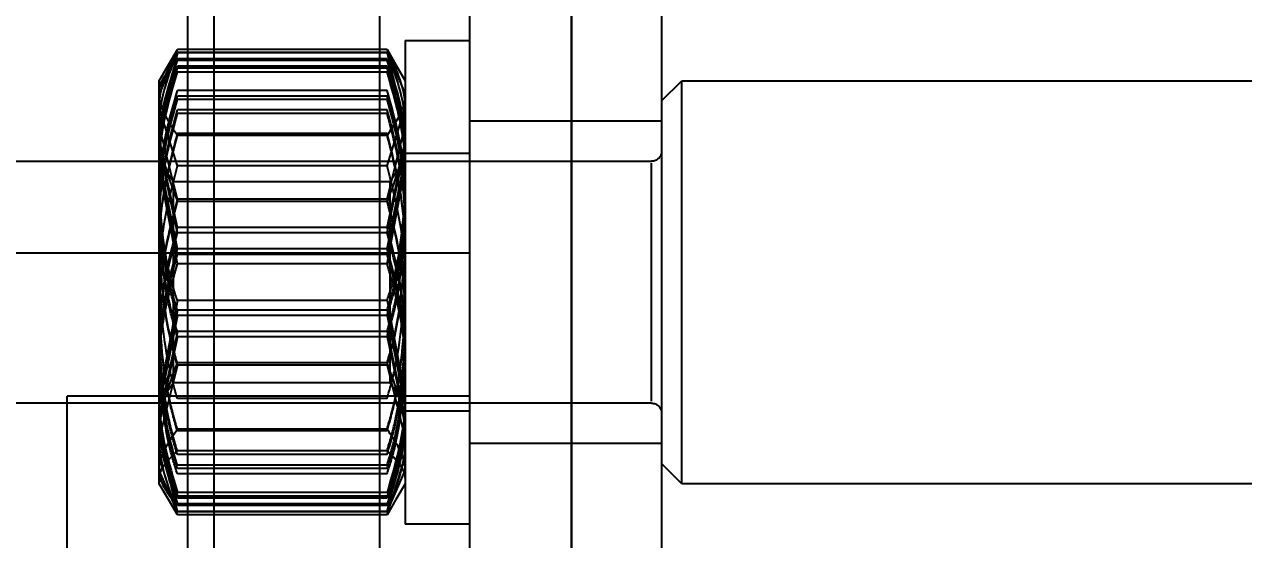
# Model space of a CAD drawing. Header units: metres. Extents: x 0 to 63075, y 0 to 44550.
# Drawn here: x 37004.22 to 37034.47, y 17460.02 to 17472.8 of the extents above; entities that cross this region are included whole.
import ezdxf

# ---------------------------------------------------------------- set-up
doc = ezdxf.new("R2010")
doc.units = ezdxf.units.M
doc.header["$LTSCALE"] = 75
doc.linetypes.add('HIDDEN2', pattern=[4.7625, 3.175, -1.5875])
for name, color, linetype in [('SDM', 7, 'Continuous'), ('SL4', 4, 'Continuous'), ('ST1', 7, 'HIDDEN2')]:
    doc.layers.add(name, color=color, linetype=linetype)
doc.styles.add('ROMANS', font='ROMANS.SHX')
doc.dimstyles.new('75___1-75', dxfattribs={"dimscale": 75, "dimtxt": 2.5, "dimasz": 2, "dimexe": 1.5, "dimexo": 1, "dimgap": 0.5, "dimtad": 1, "dimdec": 0, "dimzin": 12, "dimtxsty": 'ROMANS', "dimcen": 0, "dimclrd": 256, "dimclre": 256, "dimclrt": 3, "dimazin": 3, "dimtfac": 1, "dimtdec": 0, "dimtmove": 0, "dimatfit": 0, "dimfxl": 1, "dimlwd": -1, "dimlwe": -1, "dimarcsym": 0})

# ---------------------------------------------------------------- blocks, each defined once
blk = doc.blocks.new('*D34')
at = {"layer": 'Defpoints', "color": 0, "transparency": 16777216}
for p in [(33418.742, 17728.439), (37150.032, 17728.439), (37007.795, 17285.374)]:
    blk.add_point(p, dxfattribs=at)
at = {"layer": 'SDM', "transparency": 16777216}
for p, q in [((33418.742, 17878.439), (33418.742, 18585.582)), ((37075.032, 17728.439), (33306.242, 17728.439)), ((33418.742, 17285.374), (33418.742, 17728.439)), ((36932.795, 17285.374), (33306.242, 17285.374)), ((33418.742, 17135.374), (33418.742, 16985.374))]:
    blk.add_line(p, q, dxfattribs=at)
for points in [[(33393.742, 17878.439), (33443.742, 17878.439), (33418.742, 17728.439)], [(33393.742, 17135.374), (33443.742, 17135.374), (33418.742, 17285.374)]]:
    blk.add_solid(points, dxfattribs=at)
at = {"layer": 'SDM', "color": 3, "transparency": 16777216, "insert": (33287.492, 18307.01), "char_height": 187.5, "attachment_point": 5, "rotation": 90, "style": 'ROMANS'}
blk.add_mtext('443', dxfattribs=at)
blk = doc.blocks.new('A$C542b401d')
at = {"layer": 'SL4'}
for p, q in [((335.237, 1350), (335.237, 1594)), ((344.763, 1594), (344.763, 1350))]:
    blk.add_line(p, q, dxfattribs=at)
at = {"layer": 'ST1'}
for p, q in [((335.237, 1594), (335.237, 1350)), ((340, 1594), (340, 1350)), ((333.003, 1584.475), (333.003, 1362.762)), ((337.765, 1584.475), (337.765, 1362.762)), ((344.115, 1542.25), (344.115, 1441.75)), ((339.365, 1532.27), (337.765, 1532.27)), ((339.365, 1532.27), (339.365, 1520.27)), ((339.812, 1531.97), (339.365, 1530.942)), ((339.812, 1531.961), (339.365, 1530.117)), ((339.812, 1532.044), (339.592, 1531.663)), ((339.812, 1532.044), (345.018, 1532.044)), ((339.812, 1531.97), (345.018, 1531.97)), ((339.812, 1531.961), (345.018, 1531.961)), ((345.238, 1531.663), (345.018, 1532.044)), ((345.018, 1531.97), (345.465, 1530.942)), ((345.018, 1531.961), (345.465, 1530.117)), ((339.592, 1531.663), (339.365, 1531.27)), ((339.812, 1531.808), (345.018, 1531.808)), ((339.812, 1531.768), (345.018, 1531.768)), ((339.812, 1531.631), (345.018, 1531.631)), ((339.812, 1531.579), (345.018, 1531.579)), ((345.465, 1531.27), (345.238, 1531.663)), ((332.5, 1531.27), (318.25, 1531.27)), ((332.5, 1521.27), (332.5, 1531.27)), ((333, 1530.77), (332.5, 1531.27)), ((339.812, 1531.483), (345.018, 1531.483)), ((345.279, 1531.413), (345.465, 1531.131)), ((345.298, 1531.386), (345.465, 1531.156)), ((345.465, 1531.27), (345.465, 1531.254)), ((345.465, 1531.27), (345.465, 1531.219)), ((345.465, 1530.149), (345.465, 1531.27)), ((339.812, 1531.026), (345.018, 1531.026)), ((333, 1530.77), (333, 1521.77)), ((339.812, 1530.889), (345.018, 1530.889)), ((339.812, 1530.806), (345.018, 1530.806)), ((339.812, 1529.157), (339.365, 1530.6)), ((339.812, 1530.545), (345.018, 1530.545)), ((339.812, 1530.454), (345.018, 1530.454)), ((345.018, 1529.157), (345.465, 1530.6)), ((337.765, 1530.27), (333.003, 1530.27)), ((339.812, 1528.327), (339.365, 1530.149)), ((345.018, 1528.327), (345.465, 1530.149)), ((345.465, 1525.477), (345.465, 1530.149)), ((339.812, 1529.958), (345.018, 1529.958)), ((339.812, 1529.913), (345.018, 1529.913)), ((339.365, 1529.47), (337.765, 1529.47)), ((339.812, 1527.624), (339.365, 1529.716)), ((339.812, 1527.494), (339.365, 1529.631)), ((345.018, 1527.624), (345.465, 1529.716)), ((345.018, 1527.494), (345.465, 1529.631)), ((352.5, 1529.27), (333.25, 1529.27)), ((333.25, 1523.316), (333.25, 1529.224)), ((339.812, 1527.095), (339.365, 1529.363)), ((339.812, 1526.961), (339.365, 1529.27)), ((339.39, 1529.27), (339.365, 1529.27)), ((339.39, 1529.27), (339.39, 1523.27)), ((339.741, 1528.77), (339.39, 1529.27)), ((339.812, 1529.157), (345.018, 1529.157)), ((345.018, 1527.095), (345.465, 1529.363)), ((345.018, 1526.961), (345.465, 1529.27)), ((345.465, 1529.27), (345.115, 1528.77)), ((339.812, 1526.727), (339.365, 1529.105)), ((345.018, 1526.727), (345.465, 1529.105)), ((339.741, 1528.77), (339.741, 1525.874)), ((345.115, 1528.77), (339.741, 1528.77)), ((345.115, 1523.77), (345.115, 1528.77)), ((339.812, 1528.327), (345.018, 1528.327)), ((339.812, 1528.273), (345.018, 1528.273)), ((339.812, 1527.624), (345.018, 1527.624)), ((339.812, 1527.494), (345.018, 1527.494)), ((339.812, 1527.095), (345.018, 1527.095)), ((366.365, 1527), (337.765, 1527)), ((339.812, 1526.961), (345.018, 1526.961)), ((339.812, 1526.727), (345.018, 1526.727)), ((339.741, 1525.874), (339.741, 1523.77)), ((339.812, 1525.813), (339.365, 1523.435)), ((339.812, 1525.579), (339.365, 1523.27)), ((339.812, 1525.813), (345.018, 1525.813)), ((339.812, 1525.579), (345.018, 1525.579)), ((345.018, 1525.813), (345.465, 1523.435)), ((345.018, 1525.579), (345.465, 1523.27)), ((339.812, 1525.445), (339.365, 1523.177)), ((339.812, 1525.445), (345.018, 1525.445)), ((345.018, 1525.445), (345.465, 1523.177)), ((345.465, 1521.598), (345.465, 1525.477)), ((339.812, 1525.046), (339.365, 1522.909)), ((339.812, 1524.916), (339.365, 1522.824)), ((339.812, 1525.046), (345.018, 1525.046)), ((339.812, 1524.916), (345.018, 1524.916)), ((345.018, 1525.046), (345.465, 1522.909)), ((345.018, 1524.916), (345.465, 1522.824)), ((339.812, 1524.213), (339.365, 1522.391)), ((339.812, 1524.267), (345.018, 1524.267)), ((339.812, 1524.213), (345.018, 1524.213)), ((345.018, 1524.213), (345.465, 1522.391)), ((339.39, 1523.27), (339.741, 1523.77)), ((339.741, 1523.77), (345.115, 1523.77)), ((345.115, 1523.77), (345.465, 1523.27)), ((337.765, 1523.44), (347.755, 1523.44)), ((347.755, 1505.25), (347.755, 1523.44)), ((333.25, 1523.27), (352.5, 1523.27)), ((339.365, 1523.27), (339.39, 1523.27)), ((339.812, 1523.383), (345.018, 1523.383)), ((337.765, 1523.07), (339.365, 1523.07)), ((339.812, 1522.627), (345.018, 1522.627)), ((339.812, 1522.582), (345.018, 1522.582)), ((333.003, 1522.27), (337.765, 1522.27)), ((339.812, 1520.579), (339.365, 1522.423)), ((345.018, 1520.579), (345.465, 1522.423)), ((339.812, 1520.496), (339.365, 1521.94)), ((339.812, 1522.086), (345.018, 1522.086)), ((339.812, 1521.995), (345.018, 1521.995)), ((345.018, 1520.496), (345.465, 1521.94)), ((332.5, 1521.27), (333, 1521.77)), ((339.812, 1520.57), (339.365, 1521.598)), ((339.812, 1521.734), (345.018, 1521.734)), ((339.812, 1521.651), (345.018, 1521.651)), ((345.018, 1520.57), (345.465, 1521.598)), ((345.465, 1521.27), (345.465, 1521.598)), ((339.812, 1521.514), (345.018, 1521.514)), ((345.279, 1521.127), (345.465, 1521.409)), ((345.298, 1521.154), (345.465, 1521.384)), ((345.465, 1521.27), (345.465, 1521.321)), ((345.465, 1521.27), (345.465, 1521.286)), ((318.25, 1521.27), (332.5, 1521.27)), ((339.365, 1521.27), (339.592, 1520.877)), ((339.812, 1521.057), (345.018, 1521.057)), ((345.238, 1520.877), (345.465, 1521.27)), ((339.592, 1520.877), (339.812, 1520.496)), ((339.812, 1520.961), (345.018, 1520.961)), ((339.812, 1520.909), (345.018, 1520.909)), ((339.812, 1520.772), (345.018, 1520.772)), ((339.812, 1520.732), (345.018, 1520.732)), ((345.018, 1520.496), (345.238, 1520.877)), ((339.812, 1520.579), (345.018, 1520.579)), ((339.812, 1520.57), (345.018, 1520.57)), ((339.812, 1520.496), (345.018, 1520.496)), ((337.765, 1520.27), (339.365, 1520.27))]:
    blk.add_line(p, q, dxfattribs=at)
for centre, start, end in [((333.25, 1529.52), 180, 270), ((333.25, 1523.02), 90, 180)]:
    blk.add_arc(centre, 0.25, start, end, dxfattribs=at)
for points, knots in [([(339.365, 1530.6), (339.365, 1530.634), (339.372, 1531.122), (339.6, 1531.599), (339.812, 1532.044)], [0, 0, 0, 0, 0.070201, 1, 1, 1, 1]), ([(339.365, 1530.149), (339.365, 1530.192), (339.372, 1530.807), (339.6, 1531.41), (339.812, 1531.97)], [0, 0, 0, 0, 0.070201, 1, 1, 1, 1]), ([(345.465, 1530.6), (345.465, 1530.634), (345.458, 1531.122), (345.23, 1531.599), (345.018, 1532.044)], [0, 0, 0, 0, 0.070201, 1, 1, 1, 1]), ([(345.465, 1530.149), (345.465, 1530.192), (345.458, 1530.807), (345.23, 1531.41), (345.018, 1531.97)], [0, 0, 0, 0, 0.070201, 1, 1, 1, 1]), ([(339.365, 1529.716), (339.365, 1529.765), (339.372, 1530.472), (339.6, 1531.164), (339.812, 1531.808)], [0, 0, 0, 0, 0.070201, 1, 1, 1, 1]), ([(339.365, 1529.631), (339.365, 1529.682), (339.372, 1530.403), (339.6, 1531.111), (339.812, 1531.768)], [0, 0, 0, 0, 0.070201, 1, 1, 1, 1]), ([(339.365, 1529.363), (339.365, 1529.417), (339.372, 1530.183), (339.6, 1530.933), (339.812, 1531.631)], [0, 0, 0, 0, 0.070201, 1, 1, 1, 1]), ([(339.365, 1529.27), (339.365, 1529.325), (339.372, 1530.105), (339.6, 1530.869), (339.812, 1531.579)], [0, 0, 0, 0, 0.070201, 1, 1, 1, 1]), ([(345.465, 1529.716), (345.465, 1529.765), (345.458, 1530.472), (345.23, 1531.164), (345.018, 1531.808)], [0, 0, 0, 0, 0.070201, 1, 1, 1, 1]), ([(345.465, 1529.631), (345.465, 1529.682), (345.458, 1530.403), (345.23, 1531.111), (345.018, 1531.768)], [0, 0, 0, 0, 0.070201, 1, 1, 1, 1]), ([(345.465, 1529.363), (345.465, 1529.417), (345.458, 1530.183), (345.23, 1530.933), (345.018, 1531.631)], [0, 0, 0, 0, 0.070201, 1, 1, 1, 1]), ([(345.465, 1529.27), (345.465, 1529.325), (345.458, 1530.105), (345.23, 1530.869), (345.018, 1531.579)], [0, 0, 0, 0, 0.070201, 1, 1, 1, 1]), ([(345.465, 1530.96), (345.465, 1530.983), (345.463, 1531.2), (345.318, 1531.413), (345.19, 1531.602)], [0, 0, 0, 0, 0.109493, 1, 1, 1, 1]), ([(339.365, 1529.105), (339.365, 1529.161), (339.372, 1529.964), (339.6, 1530.751), (339.812, 1531.483)], [0, 0, 0, 0, 0.070201, 1, 1, 1, 1]), ([(345.465, 1529.105), (345.465, 1529.161), (345.458, 1529.964), (345.23, 1530.751), (345.018, 1531.483)], [0, 0, 0, 0, 0.070201, 1, 1, 1, 1]), ([(339.365, 1528.42), (339.372, 1528.657), (339.396, 1529.539), (339.636, 1530.398), (339.812, 1531.026)], [0, 0, 0, 0, 0.2686336, 1, 1, 1, 1]), ([(345.465, 1528.42), (345.458, 1528.657), (345.434, 1529.539), (345.194, 1530.398), (345.018, 1531.026)], [0, 0, 0, 0, 0.268634, 1, 1, 1, 1]), ([(339.365, 1530.942), (339.365, 1530.917), (339.372, 1530.57), (339.6, 1530.23), (339.812, 1529.913)], [0, 0, 0, 0, 0.070201, 1, 1, 1, 1]), ([(339.365, 1528.234), (339.372, 1528.475), (339.396, 1529.374), (339.636, 1530.249), (339.812, 1530.889)], [0, 0, 0, 0, 0.268634, 1, 1, 1, 1]), ([(339.365, 1528.126), (339.372, 1528.37), (339.396, 1529.277), (339.636, 1530.16), (339.812, 1530.806)], [0, 0, 0, 0, 0.268634, 1, 1, 1, 1]), ([(345.465, 1530.942), (345.465, 1530.917), (345.458, 1530.57), (345.23, 1530.23), (345.018, 1529.913)], [0, 0, 0, 0, 0.070201, 1, 1, 1, 1]), ([(345.465, 1528.234), (345.458, 1528.475), (345.434, 1529.374), (345.194, 1530.249), (345.018, 1530.889)], [0, 0, 0, 0, 0.268634, 1, 1, 1, 1]), ([(345.465, 1528.126), (345.458, 1528.37), (345.434, 1529.277), (345.194, 1530.16), (345.018, 1530.806)], [0, 0, 0, 0, 0.268634, 1, 1, 1, 1]), ([(339.365, 1527.795), (339.372, 1528.045), (339.396, 1528.976), (339.636, 1529.882), (339.812, 1530.545)], [0, 0, 0, 0, 0.268634, 1, 1, 1, 1]), ([(339.365, 1527.685), (339.372, 1527.937), (339.396, 1528.874), (339.636, 1529.786), (339.812, 1530.454)], [0, 0, 0, 0, 0.268634, 1, 1, 1, 1]), ([(345.465, 1527.795), (345.458, 1528.045), (345.434, 1528.976), (345.194, 1529.882), (345.018, 1530.545)], [0, 0, 0, 0, 0.268634, 1, 1, 1, 1]), ([(345.465, 1527.685), (345.458, 1527.937), (345.434, 1528.874), (345.194, 1529.786), (345.018, 1530.454)], [0, 0, 0, 0, 0.268634, 1, 1, 1, 1]), ([(339.365, 1530.117), (339.365, 1530.073), (339.372, 1529.45), (339.6, 1528.84), (339.812, 1528.273)], [0, 0, 0, 0, 0.070201, 1, 1, 1, 1]), ([(345.465, 1530.117), (345.465, 1530.073), (345.458, 1529.45), (345.23, 1528.84), (345.018, 1528.273)], [0, 0, 0, 0, 0.070201, 1, 1, 1, 1]), ([(339.365, 1527.113), (339.372, 1527.371), (339.396, 1528.335), (339.636, 1529.272), (339.812, 1529.958)], [0, 0, 0, 0, 0.268634, 1, 1, 1, 1]), ([(339.365, 1527.063), (339.372, 1527.322), (339.396, 1528.287), (339.636, 1529.226), (339.812, 1529.913)], [0, 0, 0, 0, 0.268634, 1, 1, 1, 1]), ([(345.465, 1527.113), (345.458, 1527.371), (345.434, 1528.335), (345.194, 1529.272), (345.018, 1529.958)], [0, 0, 0, 0, 0.268634, 1, 1, 1, 1]), ([(345.465, 1527.063), (345.458, 1527.322), (345.434, 1528.287), (345.194, 1529.226), (345.018, 1529.913)], [0, 0, 0, 0, 0.2686336, 1, 1, 1, 1]), ([(339.365, 1526.27), (339.372, 1526.532), (339.396, 1527.51), (339.636, 1528.461), (339.812, 1529.157)], [0, 0, 0, 0, 0.2686336, 1, 1, 1, 1]), ([(345.465, 1526.27), (345.458, 1526.532), (345.434, 1527.51), (345.194, 1528.461), (345.018, 1529.157)], [0, 0, 0, 0, 0.268634, 1, 1, 1, 1]), ([(339.812, 1525.813), (339.744, 1526.032), (339.482, 1526.882), (339.415, 1527.764), (339.365, 1528.42)], [0, 0, 0, 0, 0.257551, 1, 1, 1, 1]), ([(339.365, 1525.477), (339.372, 1525.736), (339.396, 1526.701), (339.636, 1527.64), (339.812, 1528.327)], [0, 0, 0, 0, 0.2686336, 1, 1, 1, 1]), ([(339.365, 1525.427), (339.372, 1525.686), (339.396, 1526.649), (339.636, 1527.587), (339.812, 1528.273)], [0, 0, 0, 0, 0.268634, 1, 1, 1, 1]), ([(345.018, 1525.813), (345.086, 1526.032), (345.348, 1526.882), (345.415, 1527.764), (345.465, 1528.42)], [0, 0, 0, 0, 0.257551, 1, 1, 1, 1]), ([(345.465, 1525.477), (345.458, 1525.736), (345.434, 1526.701), (345.194, 1527.64), (345.018, 1528.327)], [0, 0, 0, 0, 0.268634, 1, 1, 1, 1]), ([(345.465, 1525.427), (345.458, 1525.686), (345.434, 1526.649), (345.194, 1527.587), (345.018, 1528.273)], [0, 0, 0, 0, 0.2686336, 1, 1, 1, 1]), ([(339.812, 1525.579), (339.744, 1525.802), (339.482, 1526.668), (339.415, 1527.567), (339.365, 1528.234)], [0, 0, 0, 0, 0.257551, 1, 1, 1, 1]), ([(339.812, 1525.445), (339.744, 1525.67), (339.482, 1526.544), (339.415, 1527.452), (339.365, 1528.126)], [0, 0, 0, 0, 0.257551, 1, 1, 1, 1]), ([(345.018, 1525.579), (345.086, 1525.802), (345.348, 1526.668), (345.415, 1527.567), (345.465, 1528.234)], [0, 0, 0, 0, 0.257551, 1, 1, 1, 1]), ([(345.018, 1525.445), (345.086, 1525.67), (345.348, 1526.544), (345.415, 1527.452), (345.465, 1528.126)], [0, 0, 0, 0, 0.257551, 1, 1, 1, 1]), ([(339.812, 1525.046), (339.744, 1525.277), (339.482, 1526.173), (339.415, 1527.104), (339.365, 1527.795)], [0, 0, 0, 0, 0.257551, 1, 1, 1, 1]), ([(339.812, 1524.916), (339.744, 1525.149), (339.482, 1526.051), (339.415, 1526.989), (339.365, 1527.685)], [0, 0, 0, 0, 0.257551, 1, 1, 1, 1]), ([(345.018, 1525.046), (345.086, 1525.277), (345.348, 1526.173), (345.415, 1527.104), (345.465, 1527.795)], [0, 0, 0, 0, 0.257551, 1, 1, 1, 1]), ([(345.018, 1524.916), (345.086, 1525.149), (345.348, 1526.051), (345.415, 1526.989), (345.465, 1527.685)], [0, 0, 0, 0, 0.257551, 1, 1, 1, 1]), ([(339.365, 1524.855), (339.372, 1525.107), (339.396, 1526.044), (339.636, 1526.956), (339.812, 1527.624)], [0, 0, 0, 0, 0.268634, 1, 1, 1, 1]), ([(339.365, 1524.745), (339.372, 1524.995), (339.396, 1525.925), (339.636, 1526.831), (339.812, 1527.494)], [0, 0, 0, 0, 0.268634, 1, 1, 1, 1]), ([(345.465, 1524.855), (345.458, 1525.107), (345.434, 1526.044), (345.194, 1526.956), (345.018, 1527.624)], [0, 0, 0, 0, 0.268634, 1, 1, 1, 1]), ([(345.465, 1524.745), (345.458, 1524.995), (345.434, 1525.925), (345.194, 1526.831), (345.018, 1527.494)], [0, 0, 0, 0, 0.268634, 1, 1, 1, 1]), ([(339.812, 1524.267), (339.744, 1524.506), (339.482, 1525.434), (339.415, 1526.397), (339.365, 1527.113)], [0, 0, 0, 0, 0.257551, 1, 1, 1, 1]), ([(339.365, 1524.414), (339.372, 1524.658), (339.396, 1525.565), (339.636, 1526.449), (339.812, 1527.095)], [0, 0, 0, 0, 0.268634, 1, 1, 1, 1]), ([(339.812, 1524.213), (339.744, 1524.452), (339.482, 1525.381), (339.415, 1526.346), (339.365, 1527.063)], [0, 0, 0, 0, 0.2575513, 1, 1, 1, 1]), ([(345.018, 1524.267), (345.086, 1524.506), (345.348, 1525.434), (345.415, 1526.397), (345.465, 1527.113)], [0, 0, 0, 0, 0.257551, 1, 1, 1, 1]), ([(345.465, 1524.414), (345.458, 1524.658), (345.434, 1525.565), (345.194, 1526.449), (345.018, 1527.095)], [0, 0, 0, 0, 0.268634, 1, 1, 1, 1]), ([(345.018, 1524.213), (345.086, 1524.452), (345.348, 1525.381), (345.415, 1526.346), (345.465, 1527.063)], [0, 0, 0, 0, 0.257551, 1, 1, 1, 1]), ([(339.365, 1524.306), (339.372, 1524.547), (339.396, 1525.446), (339.636, 1526.321), (339.812, 1526.961)], [0, 0, 0, 0, 0.268634, 1, 1, 1, 1]), ([(345.465, 1524.306), (345.458, 1524.547), (345.434, 1525.446), (345.194, 1526.321), (345.018, 1526.961)], [0, 0, 0, 0, 0.268634, 1, 1, 1, 1]), ([(339.365, 1524.12), (339.372, 1524.357), (339.396, 1525.239), (339.636, 1526.098), (339.812, 1526.727)], [0, 0, 0, 0, 0.268634, 1, 1, 1, 1]), ([(345.465, 1524.12), (345.458, 1524.357), (345.434, 1525.239), (345.194, 1526.098), (345.018, 1526.727)], [0, 0, 0, 0, 0.2686336, 1, 1, 1, 1]), ([(339.812, 1523.383), (339.744, 1523.626), (339.482, 1524.567), (339.415, 1525.544), (339.365, 1526.27)], [0, 0, 0, 0, 0.257551, 1, 1, 1, 1]), ([(345.018, 1523.383), (345.086, 1523.626), (345.348, 1524.567), (345.415, 1525.544), (345.465, 1526.27)], [0, 0, 0, 0, 0.257551, 1, 1, 1, 1]), ([(339.812, 1522.627), (339.744, 1522.866), (339.482, 1523.795), (339.415, 1524.761), (339.365, 1525.477)], [0, 0, 0, 0, 0.257551, 1, 1, 1, 1]), ([(339.812, 1522.582), (339.744, 1522.821), (339.482, 1523.748), (339.415, 1524.712), (339.365, 1525.427)], [0, 0, 0, 0, 0.257551, 1, 1, 1, 1]), ([(345.018, 1522.627), (345.086, 1522.866), (345.348, 1523.795), (345.415, 1524.761), (345.465, 1525.477)], [0, 0, 0, 0, 0.257551, 1, 1, 1, 1]), ([(345.018, 1522.582), (345.086, 1522.821), (345.348, 1523.748), (345.415, 1524.712), (345.465, 1525.427)], [0, 0, 0, 0, 0.257551, 1, 1, 1, 1]), ([(339.812, 1522.086), (339.744, 1522.319), (339.482, 1523.221), (339.415, 1524.159), (339.365, 1524.855)], [0, 0, 0, 0, 0.257551, 1, 1, 1, 1]), ([(339.812, 1521.995), (339.744, 1522.226), (339.482, 1523.122), (339.415, 1524.053), (339.365, 1524.745)], [0, 0, 0, 0, 0.2575513, 1, 1, 1, 1]), ([(345.018, 1522.086), (345.086, 1522.319), (345.348, 1523.221), (345.415, 1524.159), (345.465, 1524.855)], [0, 0, 0, 0, 0.257551, 1, 1, 1, 1]), ([(345.018, 1521.995), (345.086, 1522.226), (345.348, 1523.122), (345.415, 1524.053), (345.465, 1524.745)], [0, 0, 0, 0, 0.2575513, 1, 1, 1, 1]), ([(339.812, 1521.734), (339.744, 1521.959), (339.482, 1522.832), (339.415, 1523.74), (339.365, 1524.414)], [0, 0, 0, 0, 0.257551, 1, 1, 1, 1]), ([(345.018, 1521.734), (345.086, 1521.959), (345.348, 1522.832), (345.415, 1523.74), (345.465, 1524.414)], [0, 0, 0, 0, 0.257551, 1, 1, 1, 1]), ([(339.812, 1521.651), (339.744, 1521.874), (339.482, 1522.739), (339.415, 1523.638), (339.365, 1524.306)], [0, 0, 0, 0, 0.2575513, 1, 1, 1, 1]), ([(339.365, 1522.423), (339.365, 1522.467), (339.372, 1523.09), (339.6, 1523.7), (339.812, 1524.267)], [0, 0, 0, 0, 0.070201, 1, 1, 1, 1]), ([(339.812, 1521.514), (339.744, 1521.733), (339.482, 1522.582), (339.415, 1523.465), (339.365, 1524.12)], [0, 0, 0, 0, 0.257551, 1, 1, 1, 1]), ([(345.018, 1521.651), (345.086, 1521.874), (345.348, 1522.739), (345.415, 1523.638), (345.465, 1524.306)], [0, 0, 0, 0, 0.2575513, 1, 1, 1, 1]), ([(345.465, 1522.423), (345.465, 1522.467), (345.458, 1523.09), (345.23, 1523.7), (345.018, 1524.267)], [0, 0, 0, 0, 0.0702006, 1, 1, 1, 1]), ([(345.018, 1521.514), (345.086, 1521.733), (345.348, 1522.582), (345.415, 1523.465), (345.465, 1524.12)], [0, 0, 0, 0, 0.257551, 1, 1, 1, 1]), ([(339.365, 1523.435), (339.365, 1523.379), (339.372, 1522.576), (339.6, 1521.789), (339.812, 1521.057)], [0, 0, 0, 0, 0.070201, 1, 1, 1, 1]), ([(345.465, 1523.435), (345.465, 1523.379), (345.458, 1522.576), (345.23, 1521.789), (345.018, 1521.057)], [0, 0, 0, 0, 0.070201, 1, 1, 1, 1]), ([(339.365, 1523.27), (339.365, 1523.215), (339.372, 1522.435), (339.6, 1521.671), (339.812, 1520.961)], [0, 0, 0, 0, 0.070201, 1, 1, 1, 1]), ([(339.365, 1523.177), (339.365, 1523.123), (339.372, 1522.357), (339.6, 1521.607), (339.812, 1520.909)], [0, 0, 0, 0, 0.070201, 1, 1, 1, 1]), ([(345.465, 1523.27), (345.465, 1523.215), (345.458, 1522.435), (345.23, 1521.671), (345.018, 1520.961)], [0, 0, 0, 0, 0.070201, 1, 1, 1, 1]), ([(345.465, 1523.177), (345.465, 1523.123), (345.458, 1522.357), (345.23, 1521.607), (345.018, 1520.909)], [0, 0, 0, 0, 0.070201, 1, 1, 1, 1]), ([(339.365, 1522.909), (339.365, 1522.858), (339.372, 1522.137), (339.6, 1521.429), (339.812, 1520.772)], [0, 0, 0, 0, 0.070201, 1, 1, 1, 1]), ([(339.365, 1522.824), (339.365, 1522.775), (339.372, 1522.068), (339.6, 1521.376), (339.812, 1520.732)], [0, 0, 0, 0, 0.070201, 1, 1, 1, 1]), ([(345.465, 1522.909), (345.465, 1522.858), (345.458, 1522.137), (345.23, 1521.429), (345.018, 1520.772)], [0, 0, 0, 0, 0.070201, 1, 1, 1, 1]), ([(345.465, 1522.824), (345.465, 1522.775), (345.458, 1522.068), (345.23, 1521.376), (345.018, 1520.732)], [0, 0, 0, 0, 0.070201, 1, 1, 1, 1]), ([(339.365, 1521.598), (339.365, 1521.623), (339.372, 1521.97), (339.6, 1522.31), (339.812, 1522.627)], [0, 0, 0, 0, 0.070201, 1, 1, 1, 1]), ([(345.465, 1521.598), (345.465, 1521.623), (345.458, 1521.97), (345.23, 1522.31), (345.018, 1522.627)], [0, 0, 0, 0, 0.070201, 1, 1, 1, 1]), ([(339.365, 1522.391), (339.365, 1522.348), (339.372, 1521.733), (339.6, 1521.13), (339.812, 1520.57)], [0, 0, 0, 0, 0.070201, 1, 1, 1, 1]), ([(345.465, 1522.391), (345.465, 1522.348), (345.458, 1521.733), (345.23, 1521.13), (345.018, 1520.57)], [0, 0, 0, 0, 0.070201, 1, 1, 1, 1]), ([(339.365, 1521.409), (339.365, 1521.425), (339.372, 1521.654), (339.6, 1521.878), (339.812, 1522.086)], [0, 0, 0, 0, 0.0702006, 1, 1, 1, 1]), ([(345.465, 1521.409), (345.465, 1521.425), (345.458, 1521.654), (345.23, 1521.878), (345.018, 1522.086)], [0, 0, 0, 0, 0.070201, 1, 1, 1, 1]), ([(345.465, 1521.58), (345.465, 1521.557), (345.463, 1521.34), (345.318, 1521.127), (345.19, 1520.938)], [0, 0, 0, 0, 0.1094925, 1, 1, 1, 1])]:
    blk.add_open_spline(points, degree=3, knots=knots, dxfattribs=at)

msp = doc.modelspace()

# ---------------------------------------------------------------- block references
at = {"layer": 'SDM', "xscale": -1}
msp.add_blockref('A$C542b401d', (37353.032, 15940.137), dxfattribs=at)

# ---------------------------------------------------------------- dimensions: what is measured, and where the dimension line sits
at = {"layer": 'SDM'}
dim = msp.add_linear_dim(base=(33418.742, 17728.439), p1=(37007.795, 17285.374), p2=(37150.032, 17728.439), angle=90, dimstyle='75___1-75', dxfattribs=at)
dim.commit()
dim.dimension.update_dxf_attribs({"geometry": '*D34', "text_midpoint": (33287.492, 18307.01)})

doc.saveas('drawing.dxf')
